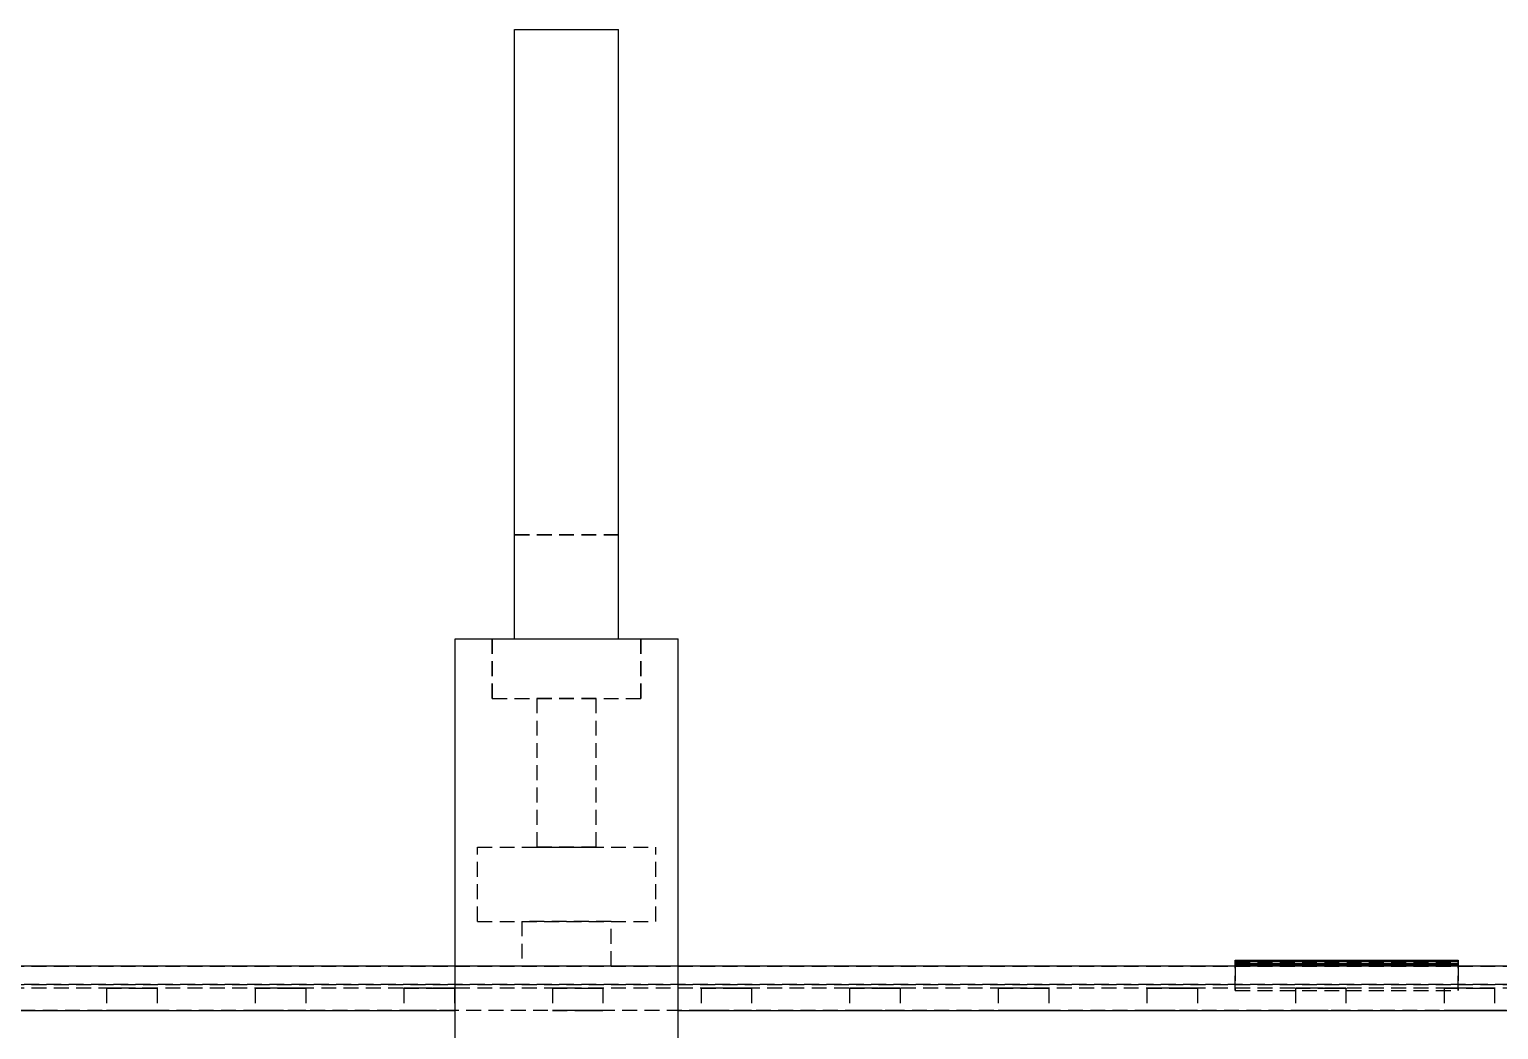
# Model space of a CAD drawing. Header units: metres. Extents: x -200 to 4040, y -1684 to 360.
# Drawn here: x 2427.7 to 2625.5, y -654.1 to -519.5 of the extents above; entities that cross this region are included whole.
import ezdxf

# ---------------------------------------------------------------- set-up
doc = ezdxf.new("R2010")
doc.units = ezdxf.units.M
doc.linetypes.add('DASHED2', pattern=[3, 2, -1])
for name, color, linetype in [('GIZLI', 8, 'DASHED2'), ('GORUNEN', 7, 'Continuous'), ('TEGET', 9, 'Continuous')]:
    doc.layers.add(name, color=color, linetype=linetype)

msp = doc.modelspace()

# ---------------------------------------------------------------- linework, layer by layer
at = {"layer": 'GIZLI'}
for points in [[(2493, -587.5), (2493, -519.5)], [(2493, -519.5), (2507, -519.5)], [(2507, -587.5), (2507, -519.5)], [(2493, -587.5), (2507, -587.5)], [(2493, -601.5), (2493, -587.5)], [(2507, -587.5), (2493, -587.5)], [(2507, -601.5), (2507, -587.5)], [(2485, -601.5), (2490, -601.5)], [(2485, -678.5), (2485, -601.5)], [(2490, -609.5), (2490, -601.5)], [(2490, -601.5), (2490, -609.5)], [(2490, -601.5), (2510, -601.5)], [(2493, -601.5), (2507, -601.5)], [(2493, -601.5), (2507, -601.5)], [(2510, -601.5), (2515, -601.5)], [(2510, -601.5), (2510, -609.5)], [(2510, -609.5), (2510, -601.5)], [(2515, -678.5), (2515, -601.5)], [(2490, -609.5), (2510, -609.5)], [(2490, -609.5), (2510, -609.5)], [(2504, -609.5), (2496, -609.5)], [(2496, -609.5), (2504, -609.5)], [(2496, -609.5), (2496, -629.5)], [(2504, -629.5), (2504, -609.5)], [(2488, -639.5), (2488, -629.5)], [(2488, -639.5), (2488, -629.5)], [(2488, -629.5), (2512, -629.5)], [(2488, -629.5), (2512, -629.5)], [(2504, -629.5), (2496, -629.5)], [(2496, -629.5), (2504, -629.5)], [(2512, -639.5), (2512, -629.5)], [(2512, -639.5), (2512, -629.5)], [(2488, -639.5), (2512, -639.5)], [(2488, -639.5), (2512, -639.5)], [(2506, -639.5), (2494, -639.5)], [(2494, -639.5), (2506, -639.5)], [(2506, -639.5), (2494, -639.5)], [(2494, -639.5), (2506, -639.5)], [(2494, -639.5), (2494, -645.5)], [(2494, -639.5), (2494, -645.5)], [(2506, -645.5), (2506, -639.5)], [(2506, -645.5), (2506, -639.5)], [(2630, -645.5), (445, -645.5)], [(445, -645.5), (2630, -645.5)], [(445, -645.5), (2630, -645.5)], [(2515, -645.5), (2485, -645.5)], [(2506, -645.5), (2494, -645.5)], [(2494, -645.5), (2506, -645.5)], [(2506, -645.5), (2494, -645.5)], [(2494, -645.5), (2506, -645.5)], [(2590, -644.703), (2590, -645.004)], [(2590, -644.795), (2590, -644.703)], [(2590, -644.703), (2590, -645.004)], [(2590, -644.706), (2590, -644.812)], [(2590, -645.004), (2590, -644.706)], [(2590, -644.706), (2620, -644.706)], [(2590, -645.004), (2590, -644.706)], [(2590, -644.812), (2590, -644.706)], [(2590, -644.706), (2620, -644.706)], [(2590, -645.101), (2590, -644.795)], [(2590, -644.795), (2620, -644.795)], [(2590, -644.812), (2590, -645.15)], [(2590, -644.812), (2620, -644.812)], [(2590, -644.812), (2590, -645.15)], [(2590, -644.812), (2620, -644.812)], [(2590, -644.885), (2590, -645.101)], [(2590, -645.166), (2590, -644.885)], [(2590, -644.885), (2620, -644.885)], [(2590, -644.885), (2590, -645.101)], [(2590, -645.101), (2590, -644.885)], [(2590, -644.898), (2590, -645.074)], [(2590, -645.15), (2590, -644.898)], [(2590, -644.898), (2620, -644.898)], [(2590, -645.15), (2590, -644.898)], [(2590, -645.074), (2590, -644.898)], [(2590, -644.898), (2620, -644.898)], [(2590, -645.004), (2620, -645.004)], [(2590, -645.004), (2620, -645.004)], [(2590, -645.074), (2590, -645.393)], [(2590, -645.074), (2620, -645.074)], [(2590, -645.074), (2590, -645.393)], [(2590, -645.074), (2620, -645.074)], [(2590, -645.101), (2620, -645.101)], [(2590, -645.101), (2620, -645.101)], [(2590, -645.15), (2620, -645.15)], [(2590, -645.15), (2620, -645.15)], [(2590, -645.5), (2590, -645.166)], [(2590, -645.166), (2620, -645.166)], [(2590, -645.167), (2590, -645.5)], [(2590, -645.393), (2590, -645.167)], [(2590, -645.167), (2620, -645.167)], [(2590, -645.393), (2590, -645.167)], [(2590, -645.5), (2590, -645.167)], [(2590, -645.167), (2620, -645.167)], [(2590, -645.323), (2590, -645.5)], [(2590, -645.5), (2590, -645.323)], [(2590, -645.323), (2620, -645.323)], [(2590, -645.323), (2590, -645.5)], [(2590, -645.5), (2590, -645.323)], [(2590, -645.393), (2620, -645.393)], [(2590, -645.393), (2620, -645.393)], [(2590, -645.5), (2620, -645.5)], [(2590, -648.8), (2590, -645.5)], [(2590, -645.5), (2620, -645.5)], [(2590, -648.8), (2590, -645.5)], [(2590, -645.5), (2620, -645.5)], [(2590, -645.5), (2620, -645.5)], [(2590, -645.5), (2590, -648.8)], [(2590, -648.8), (2590, -645.5)], [(2590, -645.5), (2620, -645.5)], [(2590, -645.5), (2620, -645.5)], [(2620, -644.795), (2620, -644.703)], [(2620, -644.703), (2620, -645.004)], [(2620, -644.703), (2620, -645.004)], [(2620, -645.004), (2620, -644.706)], [(2620, -644.706), (2620, -644.812)], [(2620, -644.812), (2620, -644.706)], [(2620, -645.004), (2620, -644.706)], [(2620, -645.101), (2620, -644.795)], [(2620, -644.812), (2620, -645.15)], [(2620, -644.812), (2620, -645.15)], [(2620, -645.166), (2620, -644.885)], [(2620, -644.885), (2620, -645.101)], [(2620, -645.101), (2620, -644.885)], [(2620, -644.885), (2620, -645.101)], [(2620, -645.15), (2620, -644.898)], [(2620, -644.898), (2620, -645.074)], [(2620, -645.074), (2620, -644.898)], [(2620, -645.15), (2620, -644.898)], [(2620, -645.074), (2620, -645.393)], [(2620, -645.074), (2620, -645.393)], [(2620, -645.5), (2620, -645.166)], [(2620, -645.393), (2620, -645.167)], [(2620, -645.167), (2620, -645.5)], [(2620, -645.5), (2620, -645.167)], [(2620, -645.393), (2620, -645.167)], [(2620, -645.5), (2620, -645.323)], [(2620, -645.323), (2620, -645.5)], [(2620, -645.5), (2620, -645.323)], [(2620, -645.323), (2620, -645.5)], [(2620, -648.8), (2620, -645.5)], [(2620, -648.8), (2620, -645.5)], [(2620, -645.5), (2620, -648.8)], [(2620, -648.8), (2620, -645.5)], [(2630, -648), (445, -648)], [(445, -648), (2630, -648)], [(2630, -648), (445, -648)], [(445, -648), (2630, -648)], [(2670, -648.5), (1121.5, -648.5)], [(2670, -648.5), (1121.5, -648.5)], [(2439.87, -648.5), (2438.1, -648.5)], [(2438.1, -648.5), (2443.13, -648.5)], [(2438.1, -648.5), (2438.1, -651.5)], [(2444.9, -648.5), (2439.87, -648.5)], [(2443.13, -648.5), (2444.9, -648.5)], [(2444.9, -648.5), (2444.9, -651.5)], [(2459.87, -648.5), (2458.1, -648.5)], [(2458.1, -648.5), (2463.13, -648.5)], [(2458.1, -648.5), (2458.1, -651.5)], [(2464.9, -648.5), (2459.87, -648.5)], [(2463.13, -648.5), (2464.9, -648.5)], [(2464.9, -648.5), (2464.9, -651.5)], [(2479.87, -648.5), (2478.1, -648.5)], [(2478.1, -648.5), (2483.13, -648.5)], [(2478.1, -648.5), (2478.1, -651.5)], [(2484.9, -648.5), (2479.87, -648.5)], [(2483.13, -648.5), (2484.9, -648.5)], [(2484.9, -648.5), (2484.9, -651.5)], [(2499.87, -648.5), (2498.1, -648.5)], [(2498.1, -648.5), (2503.13, -648.5)], [(2498.1, -648.5), (2498.1, -651.5)], [(2504.9, -648.5), (2499.87, -648.5)], [(2503.13, -648.5), (2504.9, -648.5)], [(2504.9, -648.5), (2504.9, -651.5)], [(2519.87, -648.5), (2518.1, -648.5)], [(2518.1, -648.5), (2523.13, -648.5)], [(2518.1, -648.5), (2518.1, -651.5)], [(2524.9, -648.5), (2519.87, -648.5)], [(2523.13, -648.5), (2524.9, -648.5)], [(2524.9, -648.5), (2524.9, -651.5)], [(2539.87, -648.5), (2538.1, -648.5)], [(2538.1, -648.5), (2543.13, -648.5)], [(2538.1, -648.5), (2538.1, -651.5)], [(2544.9, -648.5), (2539.87, -648.5)], [(2543.13, -648.5), (2544.9, -648.5)], [(2544.9, -648.5), (2544.9, -651.5)], [(2559.87, -648.5), (2558.1, -648.5)], [(2558.1, -648.5), (2563.13, -648.5)], [(2558.1, -648.5), (2558.1, -651.5)], [(2564.9, -648.5), (2559.87, -648.5)], [(2563.13, -648.5), (2564.9, -648.5)], [(2564.9, -648.5), (2564.9, -651.5)], [(2579.87, -648.5), (2578.1, -648.5)], [(2578.1, -648.5), (2583.13, -648.5)], [(2578.1, -648.5), (2578.1, -651.5)], [(2584.9, -648.5), (2579.87, -648.5)], [(2583.13, -648.5), (2584.9, -648.5)], [(2584.9, -648.5), (2584.9, -651.5)], [(2599.87, -648.5), (2598.1, -648.5)], [(2598.1, -648.5), (2603.13, -648.5)], [(2598.1, -648.5), (2598.1, -651.5)], [(2604.9, -648.5), (2599.87, -648.5)], [(2603.13, -648.5), (2604.9, -648.5)], [(2604.9, -648.5), (2604.9, -651.5)], [(2619.87, -648.5), (2618.1, -648.5)], [(2618.1, -648.5), (2623.13, -648.5)], [(2618.1, -648.5), (2618.1, -651.5)], [(2624.9, -648.5), (2619.87, -648.5)], [(2623.13, -648.5), (2624.9, -648.5)], [(2624.9, -648.5), (2624.9, -651.5)], [(2590, -648.8), (2620, -648.8)], [(2590, -648.8), (2620, -648.8)], [(3061.5, -651.5), (1121.5, -651.5)], [(3061.5, -651.5), (1121.5, -651.5)], [(2439.87, -651.5), (2438.1, -651.5)], [(2438.1, -651.5), (2443.13, -651.5)], [(2444.9, -651.5), (2439.87, -651.5)], [(2443.13, -651.5), (2444.9, -651.5)], [(2459.87, -651.5), (2458.1, -651.5)], [(2458.1, -651.5), (2463.13, -651.5)], [(2464.9, -651.5), (2459.87, -651.5)], [(2463.13, -651.5), (2464.9, -651.5)], [(2479.87, -651.5), (2478.1, -651.5)], [(2478.1, -651.5), (2483.13, -651.5)], [(2484.9, -651.5), (2479.87, -651.5)], [(2483.13, -651.5), (2484.9, -651.5)], [(2499.87, -651.5), (2498.1, -651.5)], [(2498.1, -651.5), (2503.13, -651.5)], [(2504.9, -651.5), (2499.87, -651.5)], [(2503.13, -651.5), (2504.9, -651.5)], [(2519.87, -651.5), (2518.1, -651.5)], [(2518.1, -651.5), (2523.13, -651.5)], [(2524.9, -651.5), (2519.87, -651.5)], [(2523.13, -651.5), (2524.9, -651.5)], [(2539.87, -651.5), (2538.1, -651.5)], [(2538.1, -651.5), (2543.13, -651.5)], [(2544.9, -651.5), (2539.87, -651.5)], [(2543.13, -651.5), (2544.9, -651.5)], [(2559.87, -651.5), (2558.1, -651.5)], [(2558.1, -651.5), (2563.13, -651.5)], [(2564.9, -651.5), (2559.87, -651.5)], [(2563.13, -651.5), (2564.9, -651.5)], [(2579.87, -651.5), (2578.1, -651.5)], [(2578.1, -651.5), (2583.13, -651.5)], [(2584.9, -651.5), (2579.87, -651.5)], [(2583.13, -651.5), (2584.9, -651.5)], [(2599.87, -651.5), (2598.1, -651.5)], [(2598.1, -651.5), (2603.13, -651.5)], [(2604.9, -651.5), (2599.87, -651.5)], [(2603.13, -651.5), (2604.9, -651.5)], [(2619.87, -651.5), (2618.1, -651.5)], [(2618.1, -651.5), (2623.13, -651.5)], [(2624.9, -651.5), (2619.87, -651.5)], [(2623.13, -651.5), (2624.9, -651.5)]]:
    msp.add_lwpolyline(points, dxfattribs=at)
at = {"layer": 'GORUNEN'}
for points in [[(2493, -601.5), (2493, -519.5)], [(2493, -519.5), (2507, -519.5)], [(2507, -601.5), (2507, -519.5)], [(2485, -601.5), (2493, -601.5)], [(2485, -678.5), (2485, -601.5)], [(2493, -601.5), (2507, -601.5)], [(2507, -601.5), (2515, -601.5)], [(2515, -678.5), (2515, -601.5)], [(2485, -645.5), (1490.2, -645.5)], [(2630, -645.5), (2515, -645.5)], [(2590, -644.703), (2620, -644.703)], [(2590, -644.703), (2590, -644.795)], [(2590, -644.703), (2620, -644.703)], [(2590, -644.885), (2590, -644.795)], [(2590, -644.795), (2620, -644.795)], [(2590, -644.885), (2590, -645.166)], [(2590, -644.885), (2620, -644.885)], [(2590, -645.323), (2590, -645.166)], [(2590, -645.166), (2620, -645.166)], [(2590, -645.323), (2590, -645.5)], [(2590, -645.323), (2620, -645.323)], [(2620, -644.703), (2620, -644.795)], [(2620, -644.885), (2620, -644.795)], [(2620, -644.885), (2620, -645.166)], [(2620, -645.323), (2620, -645.166)], [(2620, -645.323), (2620, -645.5)]]:
    msp.add_lwpolyline(points, dxfattribs=at)
at = {"layer": 'TEGET'}
for points in [[(2057.6, -651.5), (2485, -651.5)], [(2515, -651.5), (2630, -651.5)]]:
    msp.add_lwpolyline(points, dxfattribs=at)

doc.saveas('drawing.dxf')
